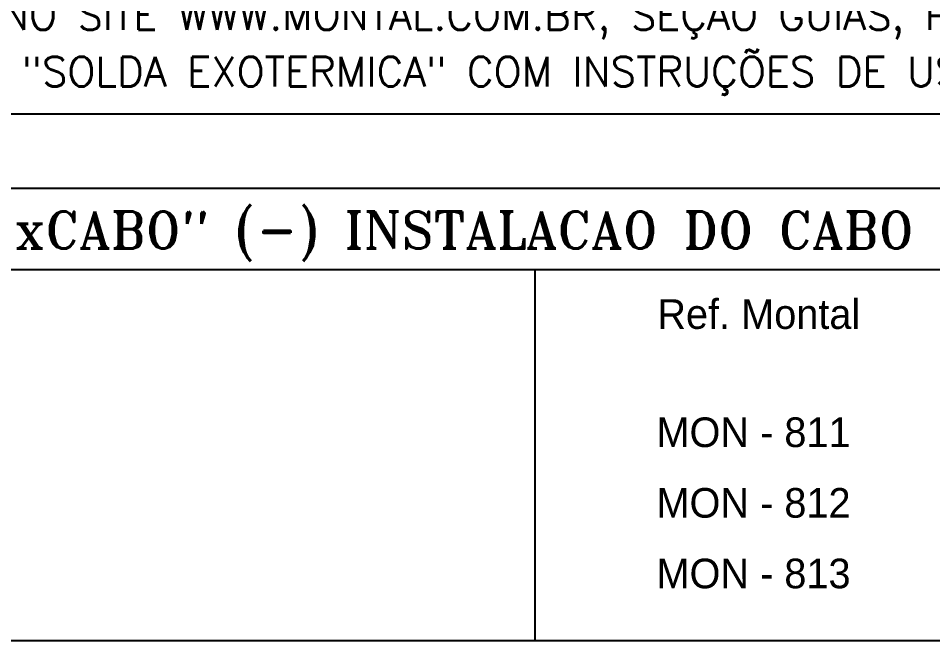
# Model space of a CAD drawing. Extents: x -800 to 12181, y -6101 to 2255.
# Drawn here: x 11497.9 to 11793.6, y 1609.4 to 1810.9 of the extents above; entities that cross this region are included whole.
import ezdxf
from ezdxf.enums import TextEntityAlignment as Align

# ---------------------------------------------------------------- set-up
doc = ezdxf.new("R2010")
doc.units = 0
doc.header["$MEASUREMENT"] = 0
for name, color, linetype in [('15', 1, 'CONTINUOUS'), ('25', 2, 'CONTINUOUS'), ('30', 3, 'CONTINUOUS')]:
    doc.layers.add(name, color=color, linetype=linetype)
doc.styles.add('15CL', font='romans.shx', dxfattribs={"height": 2})
doc.styles.add('60', font='ACENT.SHX', dxfattribs={"height": 8})
doc.styles.add('ROMANTICBOLD', font='ROMANT.SHX', dxfattribs={"height": 10})

msp = doc.modelspace()

# ---------------------------------------------------------------- linework, layer by layer
at = {"layer": '15'}
msp.add_line((11664.956, 1729.406, -8.914), (11664.956, 1609.406, -8.914), dxfattribs=at)
at = {"layer": '25', "color": 2}
for p, q in [((12180.956, 1779.806, -8.914), (11256.956, 1779.806, -8.914)), ((12180.956, 1755.806, -8.914), (11256.956, 1755.806, -8.914)), ((12180.956, 1729.406, -8.914), (11256.956, 1729.406, -8.914)), ((12180.956, 1609.406, -8.914), (11256.956, 1609.406, -8.914))]:
    msp.add_line(p, q, dxfattribs=at)

# ---------------------------------------------------------------- texts
at = {"layer": '15', "style": '60'}
for s, p in [('Ref. Montal', (11737.378, 1710.333, -8.914)), ('MON - 811', (11735.665, 1672.092, -8.914)), ('MON - 812', (11735.665, 1649.235, -8.914)), ('MON - 813', (11735.665, 1626.378, -8.914))]:
    msp.add_text(s, height=9.6, dxfattribs=at).set_placement(p, align=Align.CENTER)
at = {"layer": '25', "style": '15CL'}
for s, p in [('NOTA: NO SITE WWW.MONTAL.COM.BR, SEÇÃO GUIAS, POSSUI DOCUMENTO ', (11449.509, 1807.1, -8.914)), ('"SOLDA EXOTERMICA" COM INSTRUÇÕES DE USO E EXECUÇÃO PASSO A PASSO', (11498.97, 1788.835, -8.914))]:
    msp.add_text(s, height=9.6, dxfattribs=at).set_placement(p)
at = {"layer": '30', "style": 'ROMANTICBOLD'}
msp.add_text('MOLDE PARA SOLDA "CABOxCABO" (-) INSTALACAO DO CABO NA HORIZONTAL', height=12, dxfattribs=at).set_placement((11267.033, 1736.316, -8.914))

doc.saveas('drawing.dxf')
